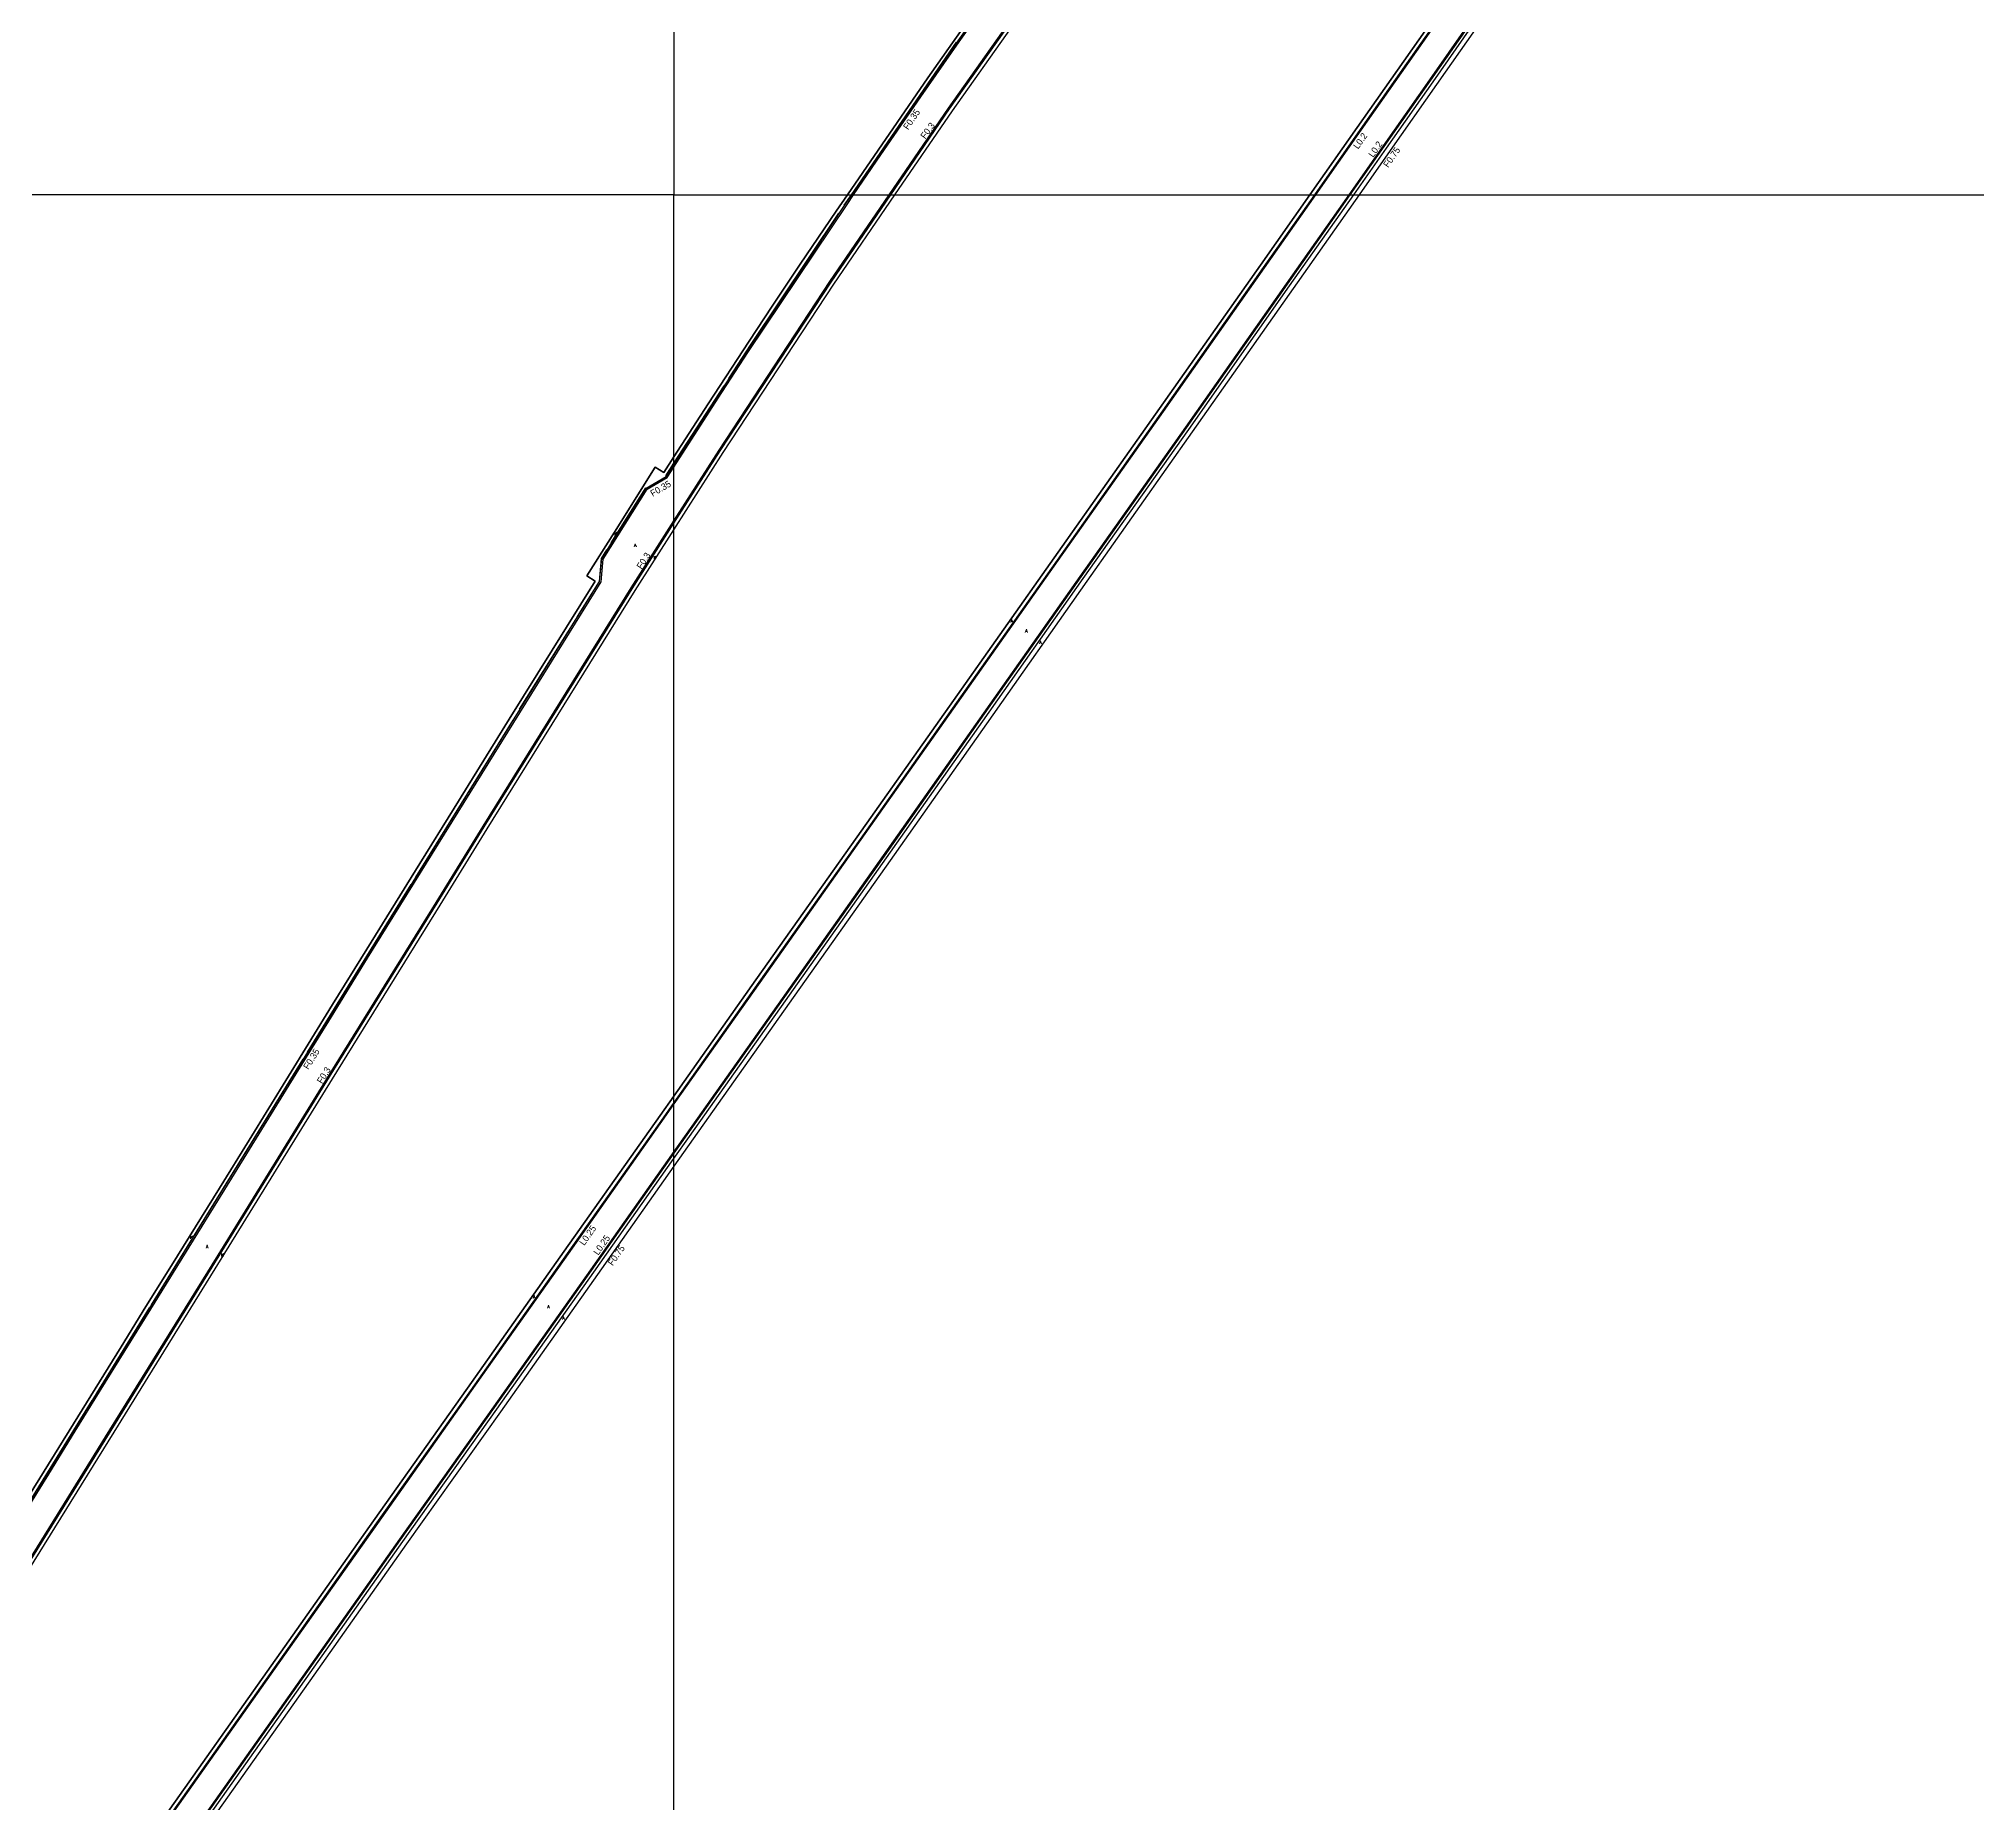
# Model space of a CAD drawing. Header units: metres. Extents: x -29069 to -12000, y -243240 to -120000.
# Drawn here: x -14554.1 to -14083.9, y -121590.2 to -121162.1 of the extents above; entities that cross this region are included whole.
import ezdxf

# ---------------------------------------------------------------- set-up
doc = ezdxf.new("R2010")
doc.units = ezdxf.units.M
doc.header["$LTSCALE"] = 2.5
for name, color, linetype in [('側溝・桝', 7, 'Continuous'), ('図郭', 7, 'Continuous'), ('歩道・分離帯・安全施設', 7, 'Continuous'), ('舗装', 7, 'Continuous'), ('道路', 7, 'Continuous')]:
    doc.layers.add(name, color=color, linetype=linetype)
doc.styles.get("Standard").update_dxf_attribs({"font": ''})
doc.styles.add('YOKO_DECO', font='txt.shx', dxfattribs={"bigfont": 'extfont.shx'})
doc.styles.get('Standard').set_extended_font_data('@MS PGothic')

msp = doc.modelspace()

# ---------------------------------------------------------------- linework, layer by layer
at = {"layer": '側溝・桝'}
for points in [[(-14347.77, -121200), (-14333.4, -121178.95), (-14304.74, -121138.46), (-14275.83, -121098.99), (-14245.68, -121059.17), (-14214.9, -121019.83), (-14184.15, -120981.76), (-14152.33, -120943.75), (-14119.94, -120905.28), (-14088.38, -120867.69), (-14043.61, -120814.55), (-14005.09, -120768.91), (-13972.75, -120730.47), (-13953.37, -120707.52), (-13948.33, -120705.35), (-13935.45, -120690.05), (-13934.13, -120684.69), (-13908.32, -120654.11), (-13875.54, -120615.13), (-13862.81, -120600)], [(-14356.44, -121200), (-14349.82, -121190.32), (-14340.11, -121176.25), (-14330.79, -121162.88), (-14321.75, -121150.08), (-14306.8, -121129.22), (-14296.85, -121115.54), (-14289.83, -121106.02), (-14277.23, -121089.06), (-14265.44, -121073.4), (-14256.32, -121061.42), (-14248.11, -121050.72), (-14234.7, -121033.48), (-14219.17, -121013.86), (-14208.19, -121000.17), (-14196.77, -120986.07), (-14180.52, -120966.36), (-14161.94, -120944.24), (-14135.91, -120913.34), (-14109.83, -120882.32), (-14084.06, -120851.69)], [(-14212.69, -121154.86), (-14222.08, -121168.25), (-14233.35, -121184.29), (-14244.38, -121200)], [(-14207.32, -121158.71), (-14216.69, -121172.07), (-14227.97, -121188.12), (-14236.31, -121200)], [(-14235.12, -121200), (-14227.15, -121188.65), (-14215.87, -121172.6), (-14206.51, -121159.25)], [(-14400, -121433.81), (-14396.21, -121428.44), (-14372.96, -121395.53), (-14348.42, -121360.84), (-14325.05, -121327.7), (-14300.7, -121293.12), (-14275.14, -121256.91), (-14250.65, -121222.11), (-14235.12, -121200)], [(-14236.31, -121200), (-14251.46, -121221.58), (-14275.95, -121256.37), (-14301.52, -121292.58), (-14325.87, -121327.16), (-14349.23, -121360.3), (-14373.78, -121394.99), (-14397.03, -121427.9), (-14400, -121432.11)], [(-14244.38, -121200), (-14256.85, -121217.75), (-14281.33, -121252.54), (-14306.89, -121288.75), (-14331.29, -121323.3), (-14354.65, -121356.44), (-14379.2, -121391.12), (-14400, -121420.56)], [(-14400, -121279.09), (-14389.05, -121261.92), (-14362.15, -121221.04), (-14347.77, -121200)], [(-14400, -121266.05), (-14389.3, -121249.36), (-14381.88, -121238.01), (-14358.02, -121202.31), (-14356.44, -121200)], [(-14596.65, -121582.96), (-14591.25, -121574.28), (-14582.33, -121559.88), (-14575.65, -121549.09), (-14566.17, -121533.76), (-14557.07, -121519.1), (-14551.67, -121510.37), (-14545.22, -121499.96), (-14539.33, -121490.41), (-14526.92, -121470.37), (-14508.96, -121441.29), (-14491.64, -121413.24), (-14483.75, -121400.5), (-14474.31, -121385.23), (-14461.48, -121364.49), (-14435.96, -121323.29), (-14417.67, -121293.9), (-14417.15, -121288.36), (-14406.46, -121271.43), (-14401.63, -121268.59), (-14400, -121266.05)], [(-14590.41, -121586.08), (-14562.62, -121541.34), (-14536.8, -121499.6), (-14510.58, -121457.22), (-14483.81, -121413.83), (-14457.71, -121371.71), (-14446.31, -121353.18), (-14410.39, -121295.38), (-14400, -121279.09)], [(-14400, -121420.56), (-14402.45, -121424.03), (-14425.68, -121456.94), (-14449.18, -121490.19), (-14471.94, -121522.33), (-14494.43, -121554.19), (-14519.03, -121588.98), (-14541.65, -121620.99), (-14550.52, -121633.58)], [(-14400, -121432.11), (-14420.26, -121460.81), (-14443.77, -121494.07), (-14466.58, -121526.16), (-14489.07, -121558.01), (-14513.67, -121592.81), (-14536.28, -121624.82), (-14545.14, -121637.38)], [(-14544.34, -121637.95), (-14535.47, -121625.35), (-14512.85, -121593.35), (-14488.25, -121558.55), (-14465.76, -121526.7), (-14442.95, -121494.61), (-14419.45, -121461.34), (-14400, -121433.81)]]:
    msp.add_lwpolyline(points, dxfattribs=at)
at = {"layer": '図郭'}
for points in [[(-14400, -121200), (-13600, -121200), (-13600, -120600), (-14400, -120600)], [(-15200, -121800), (-14400, -121800), (-14400, -121200), (-15200, -121200)], [(-14400, -121200), (-13600, -121200), (-13600, -121800), (-14400, -121800)]]:
    msp.add_lwpolyline(points, close=True, dxfattribs=at)
at = {"layer": '歩道・分離帯・安全施設'}
for points in [[(-14347.39, -121200), (-14333.13, -121179.14), (-14304.48, -121138.65), (-14275.57, -121099.18), (-14245.43, -121059.37), (-14214.64, -121020.03), (-14183.91, -120981.96), (-14152.09, -120943.96), (-14119.69, -120905.49), (-14088.13, -120867.9), (-14043.36, -120814.76), (-14004.85, -120769.12), (-13972.5, -120730.68), (-13953.17, -120707.79), (-13948.13, -120705.62), (-13935.16, -120690.2), (-13933.83, -120684.84), (-13908.07, -120654.31), (-13875.3, -120615.34), (-13862.39, -120600)], [(-14347.39, -121200), (-14333.13, -121179.14), (-14304.48, -121138.65), (-14275.57, -121099.18), (-14245.43, -121059.37), (-14214.64, -121020.03), (-14183.91, -120981.96), (-14152.09, -120943.96), (-14119.69, -120905.49), (-14088.13, -120867.9), (-14043.36, -120814.76), (-14004.85, -120769.12), (-13972.5, -120730.68), (-13953.17, -120707.79), (-13948.13, -120705.62), (-13935.16, -120690.2), (-13933.83, -120684.84), (-13908.07, -120654.31), (-13875.3, -120615.34), (-13862.39, -120600)], [(-14356.87, -121200), (-14350.12, -121190.12), (-14340.41, -121176.04), (-14331.08, -121162.68), (-14322.04, -121149.87), (-14307.09, -121129.01), (-14297.14, -121115.33), (-14290.11, -121105.81), (-14277.51, -121088.85), (-14265.73, -121073.18), (-14256.61, -121061.2), (-14248.39, -121050.5), (-14234.98, -121033.26), (-14219.45, -121013.64), (-14208.47, -120999.94), (-14197.04, -120985.85), (-14180.8, -120966.14), (-14162.22, -120944.01), (-14136.18, -120913.11), (-14110.11, -120882.09), (-14084.33, -120851.46)], [(-14356.87, -121200), (-14350.12, -121190.12), (-14340.41, -121176.04), (-14331.08, -121162.68), (-14322.04, -121149.87), (-14307.09, -121129.01), (-14297.14, -121115.33), (-14290.11, -121105.81), (-14277.51, -121088.85), (-14265.73, -121073.18), (-14256.61, -121061.2), (-14248.39, -121050.5), (-14234.98, -121033.26), (-14219.45, -121013.64), (-14208.47, -120999.94), (-14197.04, -120985.85), (-14180.8, -120966.14), (-14162.22, -120944.01), (-14136.18, -120913.11), (-14110.11, -120882.09), (-14084.33, -120851.46)], [(-14212.88, -121154.73), (-14222.27, -121168.11), (-14233.54, -121184.16), (-14244.66, -121200)], [(-14212.88, -121154.73), (-14222.27, -121168.11), (-14233.54, -121184.16), (-14244.66, -121200)], [(-14207.13, -121158.84), (-14216.5, -121172.2), (-14227.78, -121188.25), (-14236.03, -121200)], [(-14207.13, -121158.84), (-14216.5, -121172.2), (-14227.78, -121188.25), (-14236.03, -121200)], [(-14356.96, -121200), (-14331.45, -121162.99)], [(-14236.03, -121200), (-14251.28, -121221.71), (-14275.77, -121256.5), (-14301.33, -121292.71), (-14325.68, -121327.29), (-14349.04, -121360.44), (-14373.59, -121395.12), (-14396.84, -121428.03), (-14400, -121432.51)], [(-14236.03, -121200), (-14251.28, -121221.71), (-14275.77, -121256.5), (-14301.33, -121292.71), (-14325.68, -121327.29), (-14349.04, -121360.44), (-14373.59, -121395.12), (-14396.84, -121428.03), (-14400, -121432.51)], [(-14244.66, -121200), (-14257.04, -121217.62), (-14281.52, -121252.41), (-14307.08, -121288.61), (-14331.48, -121323.16), (-14354.84, -121356.3), (-14379.39, -121390.98), (-14400, -121420.17)], [(-14244.66, -121200), (-14257.04, -121217.62), (-14281.52, -121252.41), (-14307.08, -121288.61), (-14331.48, -121323.16), (-14354.84, -121356.3), (-14379.39, -121390.98), (-14400, -121420.17)], [(-14400, -121279.69), (-14388.78, -121262.1), (-14361.88, -121221.22), (-14347.39, -121200)], [(-14400, -121279.69), (-14388.78, -121262.1), (-14361.88, -121221.22), (-14347.39, -121200)], [(-14400, -121265.39), (-14389.6, -121249.17), (-14382.18, -121237.81), (-14358.31, -121202.11), (-14356.87, -121200)], [(-14400, -121265.39), (-14389.6, -121249.17), (-14382.18, -121237.81), (-14358.31, -121202.11), (-14356.87, -121200)], [(-14358.67, -121202.48), (-14356.96, -121200)], [(-14386.66, -121244.54), (-14381.42, -121236.48), (-14359.98, -121204.47)], [(-14400, -121265.13), (-14387.82, -121246.33)], [(-14596.97, -121582.8), (-14591.55, -121574.09), (-14582.63, -121559.69), (-14575.96, -121548.91), (-14566.47, -121533.57), (-14557.37, -121518.91), (-14551.97, -121510.18), (-14545.53, -121499.77), (-14539.63, -121490.23), (-14527.22, -121470.18), (-14509.26, -121441.11), (-14491.95, -121413.05), (-14484.06, -121400.31), (-14474.62, -121385.04), (-14461.78, -121364.3), (-14436.27, -121323.1), (-14418.02, -121293.79), (-14417.49, -121288.24), (-14406.72, -121271.17), (-14401.88, -121268.32), (-14400, -121265.39)], [(-14596.97, -121582.8), (-14591.55, -121574.09), (-14582.63, -121559.69), (-14575.96, -121548.91), (-14566.47, -121533.57), (-14557.37, -121518.91), (-14551.97, -121510.18), (-14545.53, -121499.77), (-14539.63, -121490.23), (-14527.22, -121470.18), (-14509.26, -121441.11), (-14491.95, -121413.05), (-14484.06, -121400.31), (-14474.62, -121385.04), (-14461.78, -121364.3), (-14436.27, -121323.1), (-14418.02, -121293.79), (-14417.49, -121288.24), (-14406.72, -121271.17), (-14401.88, -121268.32), (-14400, -121265.39)], [(-14401.96, -121268.16), (-14400, -121265.13)], [(-14415.21, -121284.45), (-14406.79, -121271.1)], [(-14590.12, -121586.22), (-14562.35, -121541.5), (-14536.52, -121499.77), (-14510.3, -121457.39), (-14483.54, -121414), (-14457.43, -121371.88), (-14446.04, -121353.35), (-14410.11, -121295.55), (-14400, -121279.69)], [(-14590.12, -121586.22), (-14562.35, -121541.5), (-14536.52, -121499.77), (-14510.3, -121457.39), (-14483.54, -121414), (-14457.43, -121371.88), (-14446.04, -121353.35), (-14410.11, -121295.55), (-14400, -121279.69)], [(-14423.38, -121302.31), (-14418.08, -121293.77), (-14417.6, -121288.23), (-14416.27, -121286.12)], [(-14437.46, -121324.76), (-14423.81, -121302.99)], [(-14462.63, -121365.58), (-14439.01, -121327.46)], [(-14488.87, -121407.96), (-14473.48, -121383), (-14463.72, -121367.32)], [(-14526.77, -121469.33), (-14509.28, -121440.96), (-14489.91, -121409.67)], [(-14400, -121420.17), (-14402.64, -121423.9), (-14425.87, -121456.8), (-14449.37, -121490.06), (-14472.13, -121522.19), (-14494.62, -121554.05), (-14519.22, -121588.84), (-14541.84, -121620.86), (-14550.71, -121633.44)], [(-14400, -121420.17), (-14402.64, -121423.9), (-14425.87, -121456.8), (-14449.37, -121490.06), (-14472.13, -121522.19), (-14494.62, -121554.05), (-14519.22, -121588.84), (-14541.84, -121620.86), (-14550.71, -121633.44)], [(-14400, -121432.51), (-14420.07, -121460.94), (-14443.58, -121494.2), (-14466.39, -121526.29), (-14488.88, -121558.15), (-14513.48, -121592.94), (-14536.1, -121624.95), (-14544.95, -121637.51)], [(-14400, -121432.51), (-14420.07, -121460.94), (-14443.58, -121494.2), (-14466.39, -121526.29), (-14488.88, -121558.15), (-14513.48, -121592.94), (-14536.1, -121624.95), (-14544.95, -121637.51)], [(-14540.03, -121490.76), (-14527.22, -121470.03)], [(-14567.69, -121535.48), (-14541.12, -121492.51)]]:
    msp.add_lwpolyline(points, dxfattribs=at)
at = {"layer": '道路'}
for points in [[(-14346.38, -121200), (-14332.45, -121179.61), (-14303.81, -121139.14), (-14274.9, -121099.68), (-14244.77, -121059.88), (-14213.99, -121020.55), (-14183.26, -120982.49), (-14151.45, -120944.5), (-14119.05, -120906.03), (-14087.5, -120868.43), (-14042.73, -120815.29), (-14004.21, -120769.65), (-13971.86, -120731.21), (-13952.77, -120708.72), (-13950.87, -120710.27), (-13931.01, -120686.61), (-13932.81, -120685.02), (-13907.44, -120654.85), (-13874.66, -120615.88), (-13861.3, -120600)], [(-14346.38, -121200), (-14332.45, -121179.61), (-14303.81, -121139.14), (-14274.9, -121099.68), (-14244.77, -121059.88), (-14213.99, -121020.55), (-14183.26, -120982.49), (-14151.45, -120944.5), (-14119.05, -120906.03), (-14087.5, -120868.43), (-14042.73, -120815.29), (-14004.21, -120769.65), (-13971.86, -120731.21), (-13952.77, -120708.72), (-13950.87, -120710.27), (-13931.01, -120686.61), (-13932.81, -120685.02), (-13907.44, -120654.85), (-13874.66, -120615.88), (-13861.3, -120600)], [(-14357.94, -121200), (-14338.44, -121171.61), (-14317.92, -121142.49), (-14303.53, -121122.57), (-14289.28, -121103.12), (-14273.81, -121082.34), (-14257.28, -121060.54), (-14245.91, -121045.8), (-14229.44, -121024.76), (-14213.53, -121004.77), (-14189.53, -120975.2), (-14173.66, -120956.19), (-14140.66, -120916.95), (-14135.24, -120910.51), (-14125.73, -120899.24), (-14096.34, -120864.29)], [(-14096.34, -120864.29), (-14125.73, -120899.24), (-14135.24, -120910.51), (-14140.66, -120916.95), (-14173.66, -120956.19), (-14189.53, -120975.2), (-14213.53, -121004.77), (-14229.44, -121024.76), (-14245.91, -121045.8), (-14257.28, -121060.54), (-14273.81, -121082.34), (-14289.28, -121103.12), (-14303.53, -121122.57), (-14317.92, -121142.49), (-14338.44, -121171.61), (-14357.94, -121200)], [(-14245.74, -121200), (-14234.25, -121183.64), (-14222.98, -121167.59), (-14213.59, -121154.2)], [(-14213.59, -121154.2), (-14222.98, -121167.59), (-14234.25, -121183.64), (-14245.74, -121200)], [(-14205.64, -121159.86), (-14215, -121173.21), (-14226.28, -121189.26), (-14233.82, -121200)], [(-14205.64, -121159.86), (-14215, -121173.21), (-14226.28, -121189.26), (-14233.82, -121200)], [(-14233.82, -121200), (-14249.78, -121222.72), (-14274.27, -121257.52), (-14299.83, -121293.73), (-14324.18, -121328.31), (-14347.55, -121361.46), (-14372.09, -121396.14), (-14395.34, -121429.05), (-14400, -121435.65)], [(-14233.82, -121200), (-14249.78, -121222.72), (-14274.27, -121257.52), (-14299.83, -121293.73), (-14324.18, -121328.31), (-14347.55, -121361.46), (-14372.09, -121396.14), (-14395.34, -121429.05), (-14400, -121435.65)], [(-14400, -121418.63), (-14380.1, -121390.46), (-14355.56, -121355.78), (-14332.2, -121322.64), (-14307.79, -121288.09), (-14282.23, -121251.88), (-14257.75, -121217.1), (-14245.74, -121200)], [(-14245.74, -121200), (-14257.75, -121217.1), (-14282.23, -121251.88), (-14307.79, -121288.09), (-14332.2, -121322.64), (-14355.56, -121355.78), (-14380.1, -121390.46), (-14400, -121418.63)], [(-14400, -121281.24), (-14388.08, -121262.55), (-14361.19, -121221.68), (-14346.38, -121200)], [(-14400, -121281.24), (-14388.08, -121262.55), (-14361.19, -121221.68), (-14346.38, -121200)], [(-14400, -121263.56), (-14391.72, -121250.71), (-14381.78, -121235.54), (-14376.14, -121227.01), (-14369.35, -121216.84), (-14360.66, -121203.96), (-14357.94, -121200)], [(-14357.94, -121200), (-14360.66, -121203.96), (-14369.35, -121216.84), (-14376.14, -121227.01), (-14381.78, -121235.54), (-14391.72, -121250.71), (-14400, -121263.56)], [(-14597.8, -121582.38), (-14592.7, -121574.15), (-14587.1, -121565.1), (-14579.92, -121553.5), (-14570.72, -121538.64), (-14563.45, -121526.88), (-14545.65, -121498.13), (-14534.12, -121479.49), (-14528.07, -121469.73), (-14521.89, -121459.72), (-14510.26, -121440.96), (-14503.07, -121429.31), (-14488.7, -121406.02), (-14482.79, -121396.47), (-14474.46, -121383.01), (-14461.62, -121362.22), (-14453.31, -121348.79), (-14439.96, -121327.22), (-14419.11, -121293.71), (-14421.14, -121292.43), (-14414.46, -121281.81), (-14404.59, -121266.11), (-14402.48, -121267.4), (-14400, -121263.56)], [(-14400, -121263.56), (-14402.48, -121267.4), (-14404.59, -121266.11), (-14414.46, -121281.81), (-14421.14, -121292.43), (-14419.11, -121293.71), (-14439.96, -121327.22), (-14453.31, -121348.79), (-14461.62, -121362.22), (-14474.46, -121383.01), (-14482.79, -121396.47), (-14488.7, -121406.02), (-14503.07, -121429.31), (-14510.26, -121440.96), (-14521.89, -121459.72), (-14528.07, -121469.73), (-14534.12, -121479.49), (-14545.65, -121498.13), (-14563.45, -121526.88)], [(-14589.37, -121586.59), (-14561.64, -121541.94), (-14535.81, -121500.21), (-14509.59, -121457.82), (-14482.83, -121414.44), (-14456.72, -121372.31), (-14445.33, -121353.78), (-14409.41, -121296), (-14400, -121281.24)], [(-14589.37, -121586.59), (-14561.64, -121541.94), (-14535.81, -121500.21), (-14509.59, -121457.82), (-14482.83, -121414.44), (-14456.72, -121372.31), (-14445.33, -121353.78), (-14409.41, -121296), (-14400, -121281.24)], [(-14551.43, -121632.93), (-14542.55, -121620.34), (-14519.93, -121588.32), (-14495.33, -121553.53), (-14472.84, -121521.67), (-14450.08, -121489.53), (-14426.59, -121456.28), (-14403.35, -121423.37), (-14400, -121418.63)], [(-14400, -121418.63), (-14403.35, -121423.37), (-14426.59, -121456.28), (-14450.08, -121489.53), (-14472.84, -121521.67), (-14495.33, -121553.53), (-14519.93, -121588.32), (-14542.55, -121620.34), (-14551.43, -121632.93)], [(-14400, -121435.65), (-14418.58, -121461.96), (-14442.08, -121495.22), (-14464.9, -121527.31), (-14487.38, -121559.16), (-14511.99, -121593.96), (-14534.6, -121625.97), (-14543.47, -121638.56)], [(-14400, -121435.65), (-14418.58, -121461.96), (-14442.08, -121495.22), (-14464.9, -121527.31), (-14487.38, -121559.16), (-14511.99, -121593.96), (-14534.6, -121625.97), (-14543.47, -121638.56)]]:
    msp.add_lwpolyline(points, dxfattribs=at)

# ---------------------------------------------------------------- texts
at = {"layer": '側溝・桝'}
for s, rotation, p in [('F0.35', 55.6475, (-14343.21, -121184.36)), ('F0.3', 53.6195, (-14339.05, -121186.59)), ('L0.2', 55, (-14234.04, -121189.04)), ('L0.2', 55, (-14230.38, -121191.06)), ('F0.75', 55, (-14226.77, -121193.52)), ('F0.35', 30, (-14405.16, -121273.28)), ('F0.3', 57, (-14407.85, -121290.96)), ('F0.35', 58, (-14488.68, -121412.34)), ('F0.3', 58, (-14485.37, -121415.79)), ('L0.25', 55, (-14421.76, -121455.04)), ('L0.25', 55, (-14418.38, -121457.38)), ('F0.75', 55, (-14414.87, -121459.94))]:
    msp.add_text(s, height=1.6, rotation=rotation, dxfattribs=at).set_placement(p)
at = {"layer": '舗装', "style": 'YOKO_DECO'}
for s, p in [('K', (-14414.47, -121282.62, 22.08)), ('A', (-14409.67, -121285.44, 21.63)), ('K', (-14404.94, -121288.4, 21.63)), ('A', (-14318.31, -121303.74, 21.15)), ('A', (-14314.81, -121306.16, 21.15)), ('A', (-14311.4, -121308.94, 21.51)), ('K', (-14517.38, -121453.3, 20.73)), ('A', (-14513.51, -121455.52, 20.27)), ('K', (-14509.88, -121457.57, 20.27)), ('A', (-14434.22, -121467.72, 19.76)), ('A', (-14430.71, -121470.12, 19.76)), ('A', (-14427.08, -121472.88, 20.12))]:
    msp.add_text(s, height=0.75, dxfattribs=at).set_placement(p)

doc.saveas('drawing.dxf')
